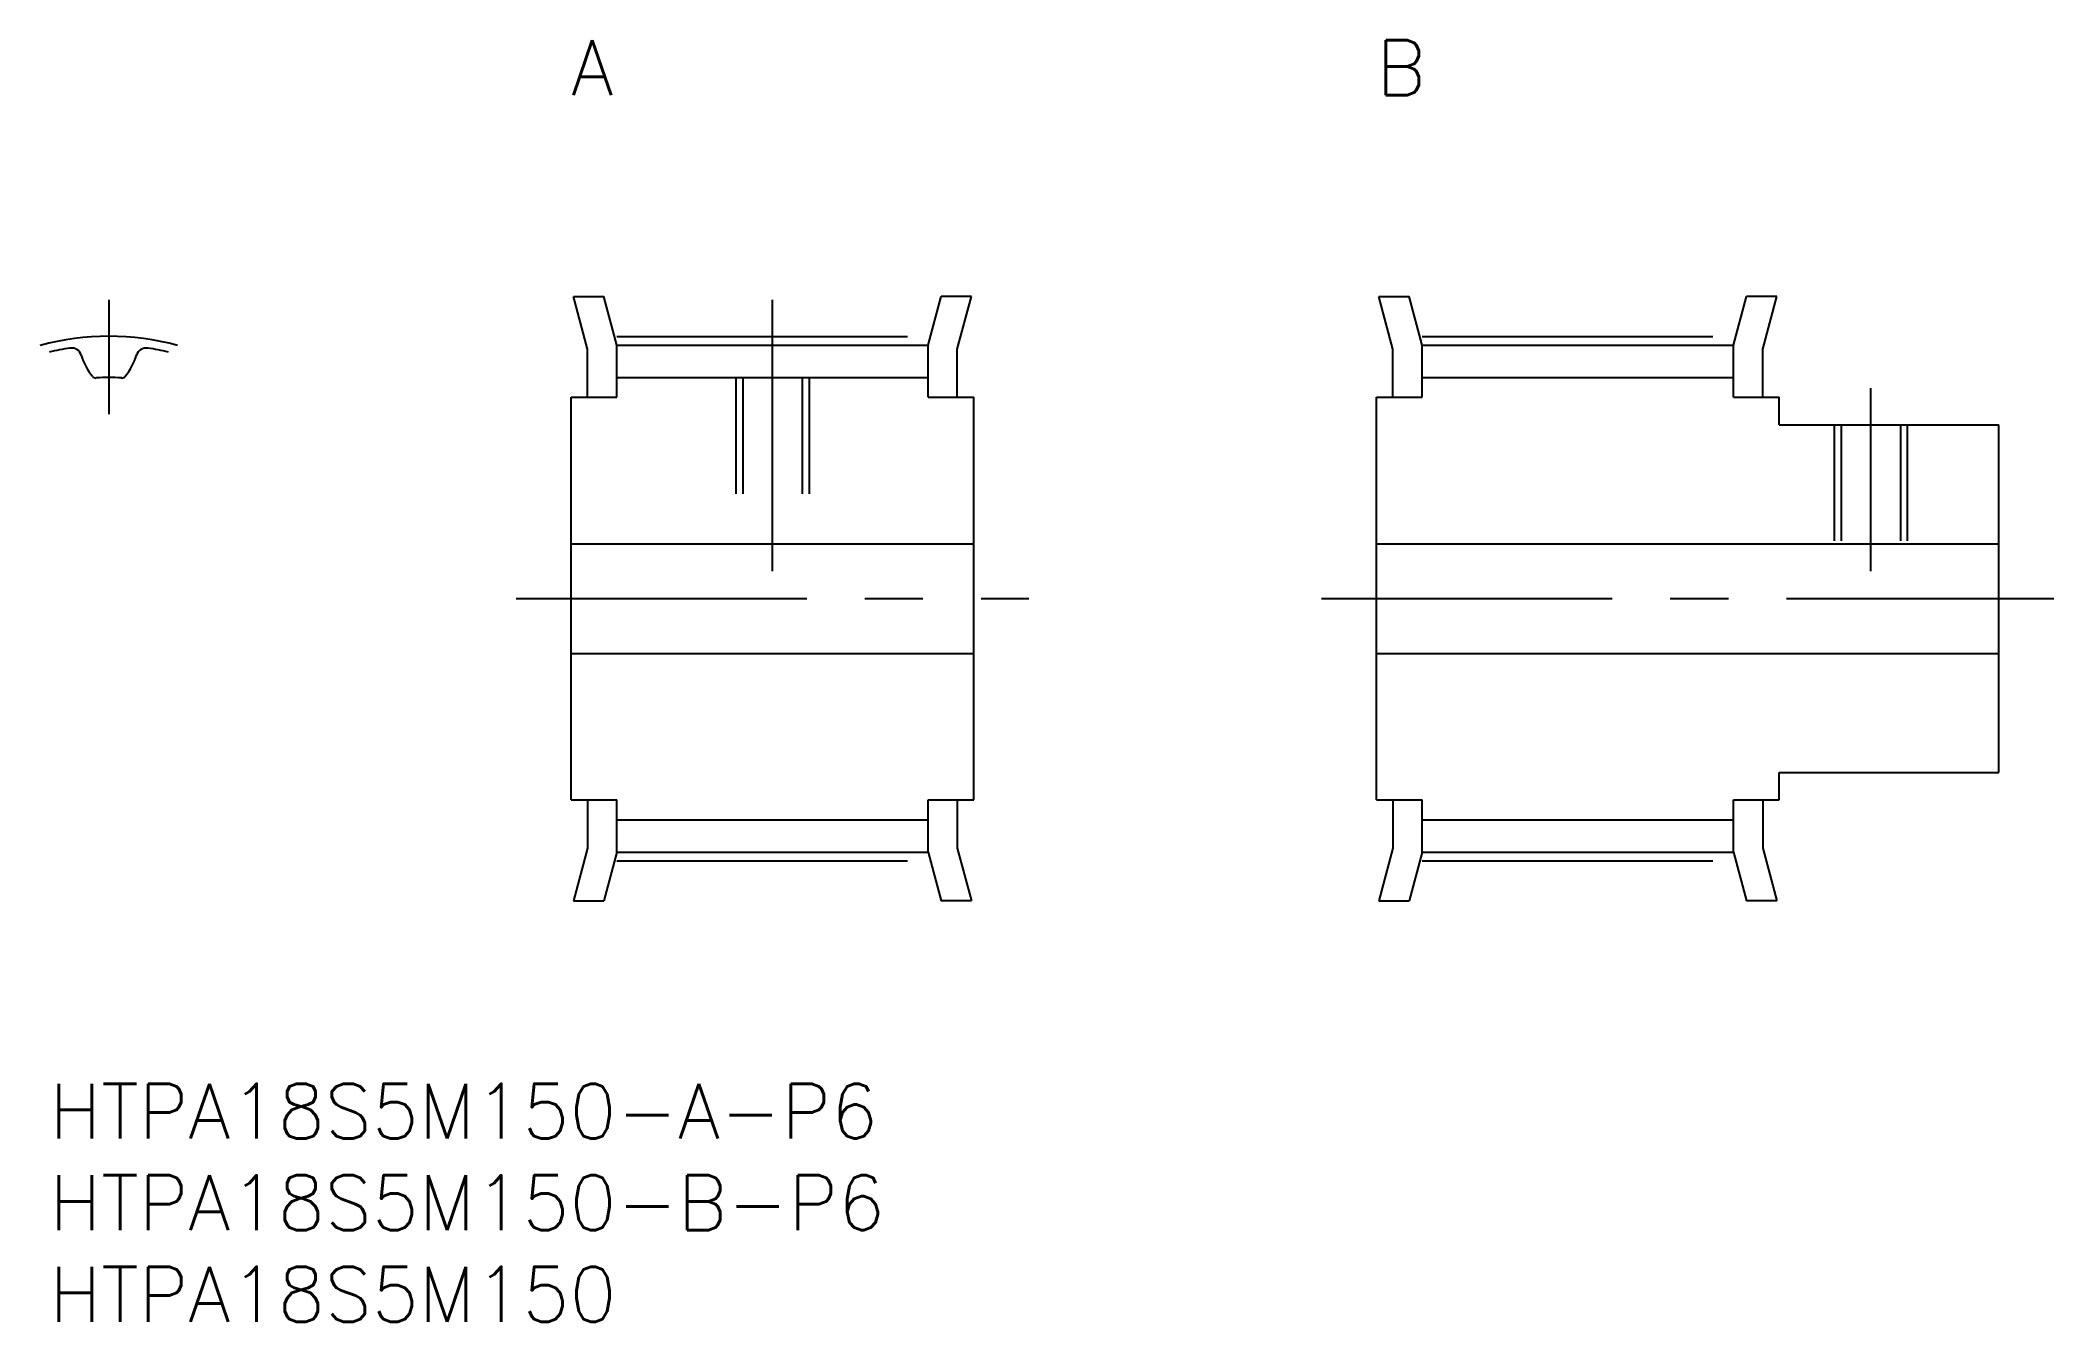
# Model space of a CAD drawing. Extents: x -1 to 109, y -13 to 57.
import ezdxf

# ---------------------------------------------------------------- set-up
doc = ezdxf.new("R2010")
doc.units = 0
doc.header["$LTSCALE"] = 0.5
doc.linetypes.add('CENTER', pattern=[50.8, 31.75, -6.35, 6.35, -6.35])
doc.linetypes.add('DASHED', pattern=[19.05, 12.7, -6.35])
for name, color, linetype in [('MSM_CENTER', 1, 'CENTER'), ('MSM_CONTINUOUS', 7, 'CONTINUOUS'), ('MSM_DASHED', 4, 'DASHED'), ('MSM_PART_NUMBER', 7, 'CONTINUOUS')]:
    doc.layers.add(name, color=color, linetype=linetype)
doc.styles.get("Standard").update_dxf_attribs({"font": 'txt.shx', "height": 3, "bigfont": 'bigfont.shx'})

# ---------------------------------------------------------------- blocks, each defined once
blk = doc.blocks.new('*U3')
at = {"layer": 'MSM_PART_NUMBER'}
blk.add_text('HTPA18S5M150-A-P6', height=3, dxfattribs=at).set_placement((0, -3))
blk = doc.blocks.new('*U4')
at = {"layer": 'MSM_PART_NUMBER'}
blk.add_text('HTPA18S5M150-B-P6', height=3, dxfattribs=at).set_placement((0, -8))
blk = doc.blocks.new('*U5')
at = {"layer": 'MSM_PART_NUMBER'}
blk.add_text('HTPA18S5M150', height=3, dxfattribs=at).set_placement((0, -13))
blk = doc.blocks.new('*U6')
at = {"layer": 'MSM_PART_NUMBER'}
blk.add_text('A', height=3, dxfattribs=at).set_placement((28.5, 54))
blk = doc.blocks.new('*U7')
at = {"layer": 'MSM_PART_NUMBER'}
blk.add_text('B', height=3, dxfattribs=at).set_placement((72.5, 54))

msp = doc.modelspace()

# ---------------------------------------------------------------- linework, layer by layer
at = {"layer": 'MSM_CENTER'}
for p, q in [((3.25, 42.82), (3.25, 36.57)), ((39.5, 28), (39.5, 42.82)), ((31, 40.82), (48, 40.82)), ((75, 40.82), (92, 40.82)), ((99.5, 28), (99.5, 38)), ((25.5, 26.5), (53.5, 26.5)), ((69.5, 26.5), (109.5, 26.5)), ((31, 12.17), (48, 12.17)), ((75, 12.17), (92, 12.17))]:
    msp.add_line(p, q, dxfattribs=at)
msp.add_arc((3.25, 26.5), 14.33, 74.8243, 105.1757, dxfattribs=at)
at = {"layer": 'MSM_CONTINUOUS'}
for p, q in [((28.63, 43), (30.29, 43)), ((29.4, 40.13), (28.63, 43)), ((31, 40.34), (30.29, 43)), ((48, 40.34), (48.71, 43)), ((50.37, 43), (48.71, 43)), ((49.6, 40.13), (50.37, 43)), ((73.4, 40.13), (72.63, 43)), ((72.63, 43), (74.29, 43)), ((75, 40.34), (74.29, 43)), ((92, 40.34), (92.71, 43)), ((94.37, 43), (92.71, 43)), ((93.6, 40.13), (94.37, 43)), ((29.4, 37.5), (29.4, 40.13)), ((31, 40.34), (48, 40.34)), ((31, 37.5), (31, 40.34)), ((48, 37.5), (48, 40.34)), ((49.6, 37.5), (49.6, 40.13)), ((73.4, 37.5), (73.4, 40.13)), ((75, 40.34), (92, 40.34)), ((75, 37.5), (75, 40.34)), ((92, 37.5), (92, 40.34)), ((93.6, 37.5), (93.6, 40.13)), ((31, 38.57), (48, 38.57)), ((75, 38.57), (92, 38.57)), ((28.5, 15.5), (28.5, 37.5)), ((28.5, 37.5), (31, 37.5)), ((48, 37.5), (50.5, 37.5)), ((50.5, 15.5), (50.5, 37.5)), ((72.5, 37.5), (75, 37.5)), ((72.5, 15.5), (72.5, 37.5)), ((92, 37.5), (94.5, 37.5)), ((94.5, 36), (94.5, 37.5)), ((94.5, 36), (106.5, 36)), ((106.5, 17), (106.5, 36)), ((28.5, 29.5), (50.5, 29.5)), ((72.5, 29.5), (106.5, 29.5)), ((28.5, 23.5), (50.5, 23.5)), ((72.5, 23.5), (106.5, 23.5)), ((94.5, 17), (106.5, 17)), ((94.5, 15.5), (94.5, 17)), ((28.5, 15.5), (31, 15.5)), ((29.4, 15.5), (29.4, 12.87)), ((31, 12.65), (31, 15.5)), ((48, 15.5), (50.5, 15.5)), ((48, 12.65), (48, 15.5)), ((49.6, 15.5), (49.6, 12.87)), ((72.5, 15.5), (75, 15.5)), ((73.4, 15.5), (73.4, 12.87)), ((75, 12.65), (75, 15.5)), ((92, 15.5), (94.5, 15.5)), ((92, 12.65), (92, 15.5)), ((93.6, 15.5), (93.6, 12.87)), ((31, 14.42), (48, 14.42)), ((75, 14.42), (92, 14.42)), ((29.4, 12.87), (28.63, 10)), ((31, 12.65), (30.29, 10)), ((31, 12.65), (48, 12.65)), ((48, 12.65), (48.71, 10)), ((49.6, 12.87), (50.37, 10)), ((73.4, 12.87), (72.63, 10)), ((75, 12.65), (74.29, 10)), ((75, 12.65), (92, 12.65)), ((92, 12.65), (92.71, 10)), ((93.6, 12.87), (94.37, 10)), ((28.63, 10), (30.29, 10)), ((50.37, 10), (48.71, 10)), ((72.63, 10), (74.29, 10)), ((94.37, 10), (92.71, 10))]:
    msp.add_line(p, q, dxfattribs=at)
for centre, radius, start, end in [((3.25, 26.5), 13.85, 98.8342, 103.5764), ((1.21, 39.64), 0.55, 16.5369, 98.8342), ((4.87, 40.73), 3.27, 196.5369, 219.4364), ((1.62, 40.73), 3.27, 320.5636, 343.4631), ((5.29, 39.64), 0.55, 81.1658, 163.4631), ((3.25, 26.5), 13.85, 76.4236, 81.1658), ((2.54, 38.8), 0.25, 219.4364, 273.3085), ((3.25, 26.5), 12.08, 86.6915, 93.3085), ((3.96, 38.8), 0.25, 266.6915, 320.5636)]:
    msp.add_arc(centre, radius, start, end, dxfattribs=at)
at = {"layer": 'MSM_DASHED'}
for p, q in [((37.5, 38.57), (37.5, 29.5)), ((37.88, 38.57), (37.88, 29.5)), ((41.12, 38.57), (41.12, 29.5)), ((41.5, 38.57), (41.5, 29.5)), ((97.5, 36), (97.5, 29.5)), ((97.88, 36), (97.88, 29.5)), ((101.12, 36), (101.12, 29.5)), ((101.5, 36), (101.5, 29.5))]:
    msp.add_line(p, q, dxfattribs=at)

# ---------------------------------------------------------------- block references
at = {"layer": 'MSM_CONTINUOUS'}
for name in ['*U6', '*U7', '*U3', '*U4', '*U5']:
    msp.add_blockref(name, (0, 0), dxfattribs=at)

doc.saveas('drawing.dxf')
